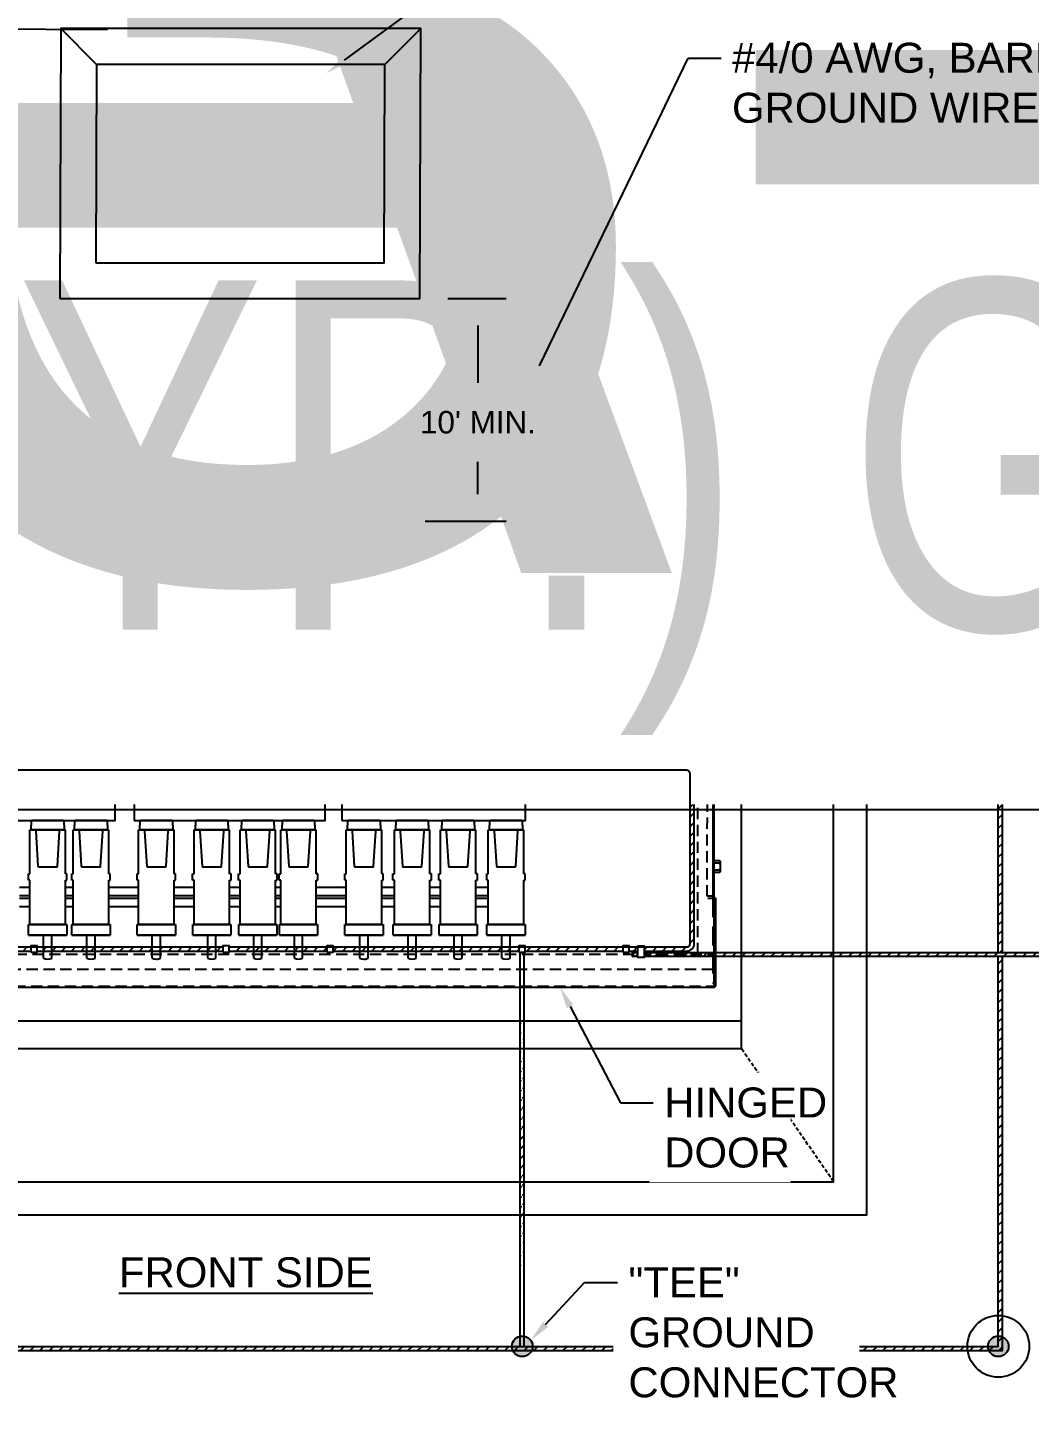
# Model space of a CAD drawing. Header units: feet. Extents: x -689 to 11593, y -511 to 1546.
# Drawn here: x 347.5 to 414.2, y 470.6 to 562.9 of the extents above; entities that cross this region are included whole.
import ezdxf
from ezdxf import colors
from ezdxf.entities.mleader import LeaderData, LeaderLine
from ezdxf.enums import TextEntityAlignment as Align
from ezdxf.math import Vec2, Vec3

# ---------------------------------------------------------------- set-up
doc = ezdxf.new("R2018")
doc.units = ezdxf.units.FT
doc.header["$MEASUREMENT"] = 0
doc.set_wipeout_variables(frame=1)
doc.linetypes.add('HIDDEN', pattern=[0.375, 0.25, -0.125])
for name, color, linetype in [('E-CABL-ACF', 1, 'AC_CABLE_FEEDER'), ('E-CABL-UG4', 64, 'GROUND_WIRE_G4'), ('E-COND-PVC', 4, 'Continuous'), ('E-DETL', 7, 'Continuous'), ('E-DETL-6', 7, 'Continuous'), ('E-EQPM-ENCL', 8, 'Continuous'), ('E-EQPM-HRDW', 16, 'Continuous'), ('E-GRND', 3, 'Continuous'), ('G-ANNO-TEXT', 1, 'Continuous'), ('XREF', 7, 'Continuous')]:
    doc.layers.add(name, color=color, linetype=linetype)
doc.styles.add('FSLR_SubTitle', font='arial.ttf', dxfattribs={"height": 0.1875})
doc.styles.add('NEI-A', font='arial.ttf')
doc.styles.get("Standard").update_dxf_attribs({"font": 'arial.ttf'})
doc.linetypes.add('AC_CABLE_FEEDER', pattern='A,0.2,-0.05,0,-0.05,0.2,-0.12,["ACF",Standard,S=0.1,R=0,X=-0.05,Y=-0.05],-0.3,0.2,-0.05,0,-0.05', length=1.22)
doc.linetypes.add('GROUND_WIRE_G4', pattern='A,1,-0.2,["G4",Standard,S=0.1,R=0,X=-0.1,Y=-0.05],-0.2', length=1.4)
doc.dimstyles.new('NEI-A', dxfattribs={"dimtxt": 0.1, "dimasz": 0.125, "dimexe": 0.0625, "dimexo": 0.0625, "dimgap": 0.0625, "dimtad": 0, "dimtih": 1, "dimtoh": 1, "dimdec": 4, "dimzin": 3, "dimdsep": 46, "dimlunit": 4, "dimtxsty": 'NEI-A', "dimcen": 0, "dimadec": 0, "dimazin": 0, "dimtfac": 0.75, "dimtdec": 4, "dimtofl": 0, "dimtmove": 0, "dimatfit": 3, "dimfxl": 1, "dimfrac": 1, "dimtolj": 1, "dimtzin": 0, "dimarcsym": 0})

# ---------------------------------------------------------------- blocks, each defined once
blk = doc.blocks.new('*U6')
blk.add_wipeout([(0, -0.48), (0.58, -0.48), (0.58, 0.1), (0, 0.1)])
at = {"layer": 'E-GRND'}
blk.add_lwpolyline([(0, -0.48), (0.58, -0.48), (0.58, 0.1), (0, 0.1)], close=True, dxfattribs=at)
blk = doc.blocks.new('*U7')
blk.add_wipeout([(0, 0.1), (0.58, 0.1), (0.58, -0.97), (0, -0.97)])
at = {"layer": 'E-GRND'}
blk.add_lwpolyline([(0, 0.1), (0.58, 0.1), (0.58, -0.97), (0, -0.97)], close=True, dxfattribs=at)
blk = doc.blocks.new('*U11')
at = {"color": 7, "lineweight": 30, "width": 0.8, "flags": 104}
blk.add_attdef('DETAIL_TITLE', text='', height=0.1094, dxfattribs=at).set_placement((0.7018, -0.0039), align=Align.MIDDLE_LEFT)
at = {"color": 153, "style": 'NEI-A'}
blk.add_attdef('DETAIL_NO', text='', height=0.1875, dxfattribs=at).set_placement((0.375, 0), align=Align.MIDDLE_CENTER)
at = {"color": 6, "lineweight": 30, "width": 0.8, "flags": 104}
blk.add_attdef('(EXXXX)', text='', height=0.1094, dxfattribs=at).set_placement((0.8772, -0.4009), align=Align.MIDDLE_CENTER)
blk = doc.blocks.new('GRND_ROD')
at = {"linetype": 'Continuous'}
h = blk.add_hatch(color=256, dxfattribs=at)
edge = h.paths.add_edge_path()
edge.add_arc((0, 0), 0.0312, 0, 360)
for radius in [0.0937, 0.0312]:
    blk.add_circle((0, 0), radius, dxfattribs=at)
blk = doc.blocks.new('*D29')
at = {"layer": 'Defpoints', "color": 0, "transparency": 16777216}
for p in [(403.402, 548), (420.922, 548), (420.922, 548)]:
    blk.add_point(p, dxfattribs=at)
at = {"layer": 'G-ANNO-TEXT', "color": 0, "lineweight": -2, "transparency": 16777216}
for p, q in [((401.602, 548), (399.802, 548)), ((422.722, 548), (424.522, 548)), ((420.922, 546.125), (420.922, 546.125))]:
    blk.add_line(p, q, dxfattribs=at)
at = {"layer": 'G-ANNO-TEXT', "color": 0, "transparency": 16777216}
for points in [[(401.602, 548.3), (401.602, 547.7), (403.402, 548)], [(422.722, 548.3), (422.722, 547.7), (420.922, 548)]]:
    blk.add_solid(points, dxfattribs=at)
at = {"layer": 'G-ANNO-TEXT', "color": 0, "transparency": 16777216, "insert": (412.402, 548), "char_height": 1.5, "attachment_point": 5, "style": 'NEI-A'}
blk.add_mtext('\\A1;(TYP.) 3\'-0"', dxfattribs=at)
blk = doc.blocks.new('*D33')
at = {"layer": 'Defpoints', "color": 0, "transparency": 16777216}
for p in [(373.599, 544.842), (372.076, 530), (377.475, 530)]:
    blk.add_point(p, dxfattribs=at)
at = {"layer": 'G-ANNO-TEXT', "color": 0, "lineweight": -2, "transparency": 16777216}
for p, q in [((375.474, 544.842), (379.35, 544.842)), ((377.475, 543.042), (377.475, 539.23)), ((377.475, 531.8), (377.475, 533.948)), ((373.951, 530), (379.35, 530))]:
    blk.add_line(p, q, dxfattribs=at)
at = {"layer": 'G-ANNO-TEXT', "color": 0, "transparency": 16777216}
for points in [[(377.175, 543.042), (377.775, 543.042), (377.475, 544.842)], [(377.175, 531.8), (377.775, 531.8), (377.475, 530)]]:
    blk.add_solid(points, dxfattribs=at)
at = {"layer": 'G-ANNO-TEXT', "color": 0, "transparency": 16777216, "insert": (377.475, 536.589), "char_height": 1.5, "attachment_point": 5, "style": 'NEI-A'}
blk.add_mtext("\\A1;10' MIN.", dxfattribs=at)
blk = doc.blocks.new('DETAIL_TITLE')
at = {"style": 'NEI-A', "flags": 8}
blk.add_attdef('#', text='', height=0.2, dxfattribs=at).set_placement((0.5922, -0.5109), align=Align.MIDDLE_CENTER)
at = {"lineweight": 30, "flags": 104}
blk.add_attdef('DETAIL_TITLE', text='', height=0.2, dxfattribs=at).set_placement((0.9099, -0.5251), align=Align.BOTTOM_LEFT)
at = {"style": 'NEI-A'}
for tag, p in [('SCALE:', (0.9386, -0.7379)), ('1"_=_', (1.5474, -0.7379))]:
    blk.add_attdef(tag, text='', height=0.1, dxfattribs=at).set_placement(p, align=Align.BOTTOM_LEFT)

msp = doc.modelspace()

# ---------------------------------------------------------------- hatches: boundary and pattern name
at = {"layer": 'E-CABL-UG4', "linetype": 'Continuous'}
h = msp.add_hatch(dxfattribs=at)
h.set_pattern_fill('ANSI31', color=256, scale=3.653215)
h.set_pattern_definition([(45, (280.6467, 419.32385), (-0.3229016, 0.3229016), [])])
h.paths.add_polyline_path([(332.64002, 513.65941, 0.41421356), (332.13771, 513.15709), (332.13771, 501.83212, 0.41421356), (332.64002, 501.32981), (391.39123, 501.32981, 0.41421356), (391.89354, 501.83212), (391.89354, 513.15709, 0.41421356), (391.39123, 513.65941)])
h.paths.add_polyline_path([(391.39123, 513.38542, -0.41421356), (391.61955, 513.15709), (391.61955, 501.83212, -0.41421356), (391.39123, 501.6038), (332.64002, 501.6038, -0.41421356), (332.4117, 501.83212), (332.4117, 513.15709, -0.41421356), (332.64002, 513.38542)], flags=16)
at = {"layer": 'E-GRND'}
h = msp.add_hatch(color=256, dxfattribs=at)
edge = h.paths.add_edge_path()
edge.add_arc((380.4251, 474.9721), 0.6868, 0, 360)

# ---------------------------------------------------------------- linework, layer by layer
at = {"layer": 'E-CABL-ACF', "linetype": 'Continuous', "flags": 128}
for points in [[(349.34934, 513.07235), (402.28313, 513.99584)], [(349.3589, 512.52445), (402.28313, 513.44777)], [(363.18819, 512.58303), (402.28313, 513.26509)], [(363.19775, 512.03513), (402.28313, 512.71702)], [(347.94545, 511.60072), (356.86354, 511.75631)], [(348.4177, 512.10464), (361.66023, 512.17239)], [(347.61131, 505.56077), (346.90918, 505.56074)], [(350.49582, 505.5609), (349.9746, 505.56088)], [(354.85762, 505.5611), (352.8591, 505.56101)], [(358.55448, 505.56127), (357.2209, 505.56121)], [(361.6199, 505.56141), (360.91776, 505.56137)], [(364.33013, 505.56153), (363.98318, 505.56151)], [(368.69194, 505.56173), (366.69342, 505.56164)], [(371.90877, 505.56187), (371.05522, 505.56184)], [(374.97419, 505.56201), (374.27206, 505.56198)], [(378.16445, 505.56216), (377.33748, 505.56212)], [(347.61131, 505.0127), (346.90918, 505.01266)], [(347.61131, 504.82938), (346.90918, 504.82935)], [(347.61131, 504.2813), (346.90918, 504.28126)], [(350.49582, 505.01288), (349.9746, 505.01285)], [(350.49582, 504.82953), (349.9746, 504.8295)], [(350.49582, 504.28146), (349.9746, 504.28143)], [(354.85762, 505.01314), (352.8591, 505.01302)], [(354.85762, 504.82975), (352.8591, 504.82965)], [(354.85762, 504.28171), (352.8591, 504.2816)], [(358.55448, 505.01336), (357.2209, 505.01328)], [(358.55448, 504.82994), (357.2209, 504.82988)], [(358.55448, 504.28192), (357.2209, 504.28184)], [(361.6199, 505.01355), (360.91776, 505.0135)], [(361.6199, 504.8301), (360.91776, 504.83007)], [(361.6199, 504.28209), (360.91776, 504.28205)], [(364.33013, 505.01371), (363.98318, 505.01369)], [(364.33013, 504.83024), (363.98318, 504.83022)], [(364.33013, 504.28224), (363.98318, 504.28223)], [(368.69194, 505.01397), (366.69342, 505.01385)], [(368.69194, 504.83047), (366.69342, 504.83036)], [(368.69194, 504.28249), (366.69342, 504.28238)], [(371.90877, 505.01416), (371.05522, 505.01411)], [(371.90877, 504.83063), (371.05522, 504.83059)], [(371.90877, 504.28267), (371.05522, 504.28262)], [(374.97419, 505.01435), (374.27206, 505.01431)], [(374.97419, 504.83079), (374.27206, 504.83075)], [(374.97419, 504.28285), (374.27206, 504.28281)], [(378.16445, 505.01454), (377.33748, 505.01449)], [(378.16445, 504.83095), (377.33748, 504.83091)], [(378.16445, 504.28303), (377.33748, 504.28298)]]:
    msp.add_lwpolyline(points, dxfattribs=at)
for points in [[(374.73475, 511.27571, -0.24716052), (376.4073, 512.0829), (402.28313, 512.53433)], [(342.49618, 511.27571, -0.24716052), (344.16873, 512.0829), (347.72201, 512.10108)], [(356.35582, 511.27571, -0.24716052), (358.02837, 512.0829), (361.54502, 512.10089)], [(357.18494, 511.27571, -0.19781324), (358.04069, 511.53505), (360.94775, 511.58576)], [(370.19014, 511.27571, -0.24716052), (371.86269, 512.0829), (378.29308, 512.1158)], [(371.01926, 511.27571, -0.19781324), (371.87501, 511.53505), (375.02396, 511.58998)], [(375.56387, 511.27571, -0.19781324), (376.41961, 511.53505), (402.28313, 511.98627)]]:
    msp.add_lwpolyline(points, format="xyb", dxfattribs=at)
at = {"layer": 'E-CABL-ACF', "linetype": 'Continuous'}
for centre, radius, start, end in [((349.77944, 510.50282), 2.60527, 99.502345, 162.7427072), ((349.74991, 510.38287), 2.17698, 100.3470904, 155.7872494), ((363.16598, 509.61762), 2.96549, 89.5709828, 146.0044923), ((363.15462, 510.04599), 1.98961, 88.7579637, 141.8245493)]:
    msp.add_arc(centre, radius, start, end, dxfattribs=at)
at = {"layer": 'E-CABL-UG4', "linetype": 'Continuous', "flags": 128}
msp.add_lwpolyline([(391.39123, 501.32981, 0.41421356), (391.89354, 501.83212), (391.89354, 513.15709, 0.41421356), (391.39123, 513.65941), (332.64002, 513.65941, 0.41421356), (332.13771, 513.15709), (332.13771, 501.83212, 0.41421356), (332.64002, 501.32981)], format="xyb", close=True, dxfattribs=at)
at = {"layer": 'E-COND-PVC'}
msp.add_lwpolyline([(402.28313, 511.7826), (415.65198, 511.7826), (415.65198, 514.16879), (402.28313, 514.16879), (402.28313, 514.16879)], close=True, dxfattribs=at)
at = {"layer": 'E-DETL', "color": 41}
for p, q in [((347.61131, 506.47204), (347.61131, 509.41262)), ((347.61131, 509.41262), (349.9746, 509.41262)), ((349.9746, 506.47204), (349.9746, 509.41262)), ((350.49582, 506.47204), (350.49582, 509.41262)), ((350.49582, 509.41262), (352.8591, 509.41262)), ((352.8591, 506.47204), (352.8591, 509.41262)), ((354.85762, 506.47204), (354.85762, 509.41262)), ((354.85762, 509.41262), (357.2209, 509.41262)), ((357.2209, 506.47204), (357.2209, 509.41262)), ((358.55448, 506.47204), (358.55448, 509.41262)), ((358.55448, 509.41262), (360.91776, 509.41262)), ((360.91776, 506.47204), (360.91776, 509.41262)), ((361.6199, 506.47204), (361.6199, 509.41262)), ((361.6199, 509.41262), (363.98318, 509.41262)), ((363.98318, 506.47204), (363.98318, 509.41262)), ((364.33013, 506.47204), (364.33013, 509.41262)), ((364.33013, 509.41262), (366.69342, 509.41262)), ((366.69342, 506.47204), (366.69342, 509.41262)), ((368.69194, 506.47204), (368.69194, 509.41262)), ((368.69194, 509.41262), (371.05522, 509.41262)), ((371.05522, 506.47204), (371.05522, 509.41262)), ((371.90877, 506.47204), (371.90877, 509.41262)), ((371.90877, 509.41262), (374.27206, 509.41262)), ((374.27206, 506.47204), (374.27206, 509.41262)), ((374.97419, 506.47204), (374.97419, 509.41262)), ((374.97419, 509.41262), (377.33748, 509.41262)), ((377.33748, 506.47204), (377.33748, 509.41262)), ((378.16445, 506.47204), (378.16445, 509.41262)), ((378.16445, 509.41262), (380.52773, 509.41262)), ((380.52773, 506.47204), (380.52773, 509.41262)), ((347.51092, 506.05112), (347.51092, 506.47204)), ((347.51092, 506.47204), (347.61131, 506.47204)), ((347.61131, 506.05112), (347.51092, 506.05112)), ((347.61131, 503.11053), (347.61131, 506.05112)), ((350.07499, 506.47204), (349.9746, 506.47204)), ((349.9746, 503.11053), (349.9746, 506.05112)), ((349.9746, 506.05112), (350.07499, 506.05112)), ((350.07499, 506.05112), (350.07499, 506.47204)), ((350.39542, 506.05112), (350.39542, 506.47204)), ((350.39542, 506.47204), (350.49582, 506.47204)), ((350.49582, 506.05112), (350.39542, 506.05112)), ((350.49582, 503.11053), (350.49582, 506.05112)), ((352.95949, 506.47204), (352.8591, 506.47204)), ((352.8591, 503.11053), (352.8591, 506.05112)), ((352.8591, 506.05112), (352.95949, 506.05112)), ((352.95949, 506.05112), (352.95949, 506.47204)), ((354.75723, 506.05112), (354.75723, 506.47204)), ((354.75723, 506.47204), (354.85762, 506.47204)), ((354.85762, 506.05112), (354.75723, 506.05112)), ((354.85762, 503.11053), (354.85762, 506.05112)), ((357.3213, 506.47204), (357.2209, 506.47204)), ((357.2209, 503.11053), (357.2209, 506.05112)), ((357.2209, 506.05112), (357.3213, 506.05112)), ((357.3213, 506.05112), (357.3213, 506.47204)), ((358.45409, 506.05112), (358.45409, 506.47204)), ((358.45409, 506.47204), (358.55448, 506.47204)), ((358.55448, 506.05112), (358.45409, 506.05112)), ((358.55448, 503.11053), (358.55448, 506.05112)), ((361.01816, 506.47204), (360.91776, 506.47204)), ((360.91776, 503.11053), (360.91776, 506.05112)), ((360.91776, 506.05112), (361.01816, 506.05112)), ((361.01816, 506.05112), (361.01816, 506.47204)), ((361.51951, 506.05112), (361.51951, 506.47204)), ((361.51951, 506.47204), (361.6199, 506.47204)), ((361.6199, 506.05112), (361.51951, 506.05112)), ((361.6199, 503.11053), (361.6199, 506.05112)), ((364.08358, 506.47204), (363.98318, 506.47204)), ((363.98318, 503.11053), (363.98318, 506.05112)), ((363.98318, 506.05112), (364.08358, 506.05112)), ((364.08358, 506.05112), (364.08358, 506.47204)), ((364.22974, 506.05112), (364.22974, 506.47204)), ((364.22974, 506.47204), (364.33013, 506.47204)), ((364.33013, 506.05112), (364.22974, 506.05112)), ((364.33013, 503.11053), (364.33013, 506.05112)), ((366.79381, 506.47204), (366.69342, 506.47204)), ((366.69342, 503.11053), (366.69342, 506.05112)), ((366.69342, 506.05112), (366.79381, 506.05112)), ((366.79381, 506.05112), (366.79381, 506.47204)), ((368.59154, 506.05112), (368.59154, 506.47204)), ((368.59154, 506.47204), (368.69194, 506.47204)), ((368.69194, 506.05112), (368.59154, 506.05112)), ((368.69194, 503.11053), (368.69194, 506.05112)), ((371.15561, 506.47204), (371.05522, 506.47204)), ((371.05522, 503.11053), (371.05522, 506.05112)), ((371.05522, 506.05112), (371.15561, 506.05112)), ((371.15561, 506.05112), (371.15561, 506.47204)), ((371.80838, 506.05112), (371.80838, 506.47204)), ((371.80838, 506.47204), (371.90877, 506.47204)), ((371.90877, 506.05112), (371.80838, 506.05112)), ((371.90877, 503.11053), (371.90877, 506.05112)), ((374.37245, 506.47204), (374.27206, 506.47204)), ((374.27206, 503.11053), (374.27206, 506.05112)), ((374.27206, 506.05112), (374.37245, 506.05112)), ((374.37245, 506.05112), (374.37245, 506.47204)), ((374.8738, 506.05112), (374.8738, 506.47204)), ((374.8738, 506.47204), (374.97419, 506.47204)), ((374.97419, 506.05112), (374.8738, 506.05112)), ((374.97419, 503.11053), (374.97419, 506.05112)), ((377.43787, 506.47204), (377.33748, 506.47204)), ((377.33748, 503.11053), (377.33748, 506.05112)), ((377.33748, 506.05112), (377.43787, 506.05112)), ((377.43787, 506.05112), (377.43787, 506.47204)), ((378.06406, 506.05112), (378.06406, 506.47204)), ((378.06406, 506.47204), (378.16445, 506.47204)), ((378.16445, 506.05112), (378.06406, 506.05112)), ((378.16445, 503.11053), (378.16445, 506.05112)), ((380.62813, 506.47204), (380.52773, 506.47204)), ((380.52773, 503.11053), (380.52773, 506.05112)), ((380.52773, 506.05112), (380.62813, 506.05112)), ((380.62813, 506.05112), (380.62813, 506.47204)), ((347.51863, 503.11053), (350.06727, 503.11053)), ((347.51863, 502.3807), (347.51863, 503.11053)), ((347.51863, 502.3807), (350.06727, 502.3807)), ((350.06727, 502.3807), (347.51863, 502.3807)), ((349.9746, 503.11053), (347.61131, 503.11053)), ((350.06727, 503.11053), (350.06727, 502.3807)), ((350.40314, 503.11053), (352.95178, 503.11053)), ((350.40314, 502.3807), (350.40314, 503.11053)), ((350.40314, 502.3807), (352.95178, 502.3807)), ((352.95178, 502.3807), (350.40314, 502.3807)), ((352.8591, 503.11053), (350.49582, 503.11053)), ((352.95178, 503.11053), (352.95178, 502.3807)), ((354.76494, 503.11053), (357.31358, 503.11053)), ((354.76494, 502.3807), (354.76494, 503.11053)), ((354.76494, 502.3807), (357.31358, 502.3807)), ((357.31358, 502.3807), (354.76494, 502.3807)), ((357.2209, 503.11053), (354.85762, 503.11053)), ((357.31358, 503.11053), (357.31358, 502.3807)), ((358.4618, 503.11053), (361.01044, 503.11053)), ((358.4618, 502.3807), (358.4618, 503.11053)), ((358.4618, 502.3807), (361.01044, 502.3807)), ((361.01044, 502.3807), (358.4618, 502.3807)), ((360.91776, 503.11053), (358.55448, 503.11053)), ((361.01044, 503.11053), (361.01044, 502.3807)), ((361.52722, 503.11053), (364.07586, 503.11053)), ((361.52722, 502.3807), (361.52722, 503.11053)), ((361.52722, 502.3807), (364.07586, 502.3807)), ((364.07586, 502.3807), (361.52722, 502.3807)), ((363.98318, 503.11053), (361.6199, 503.11053)), ((364.07586, 503.11053), (364.07586, 502.3807)), ((364.23746, 503.11053), (366.78609, 503.11053)), ((364.23746, 502.3807), (364.23746, 503.11053)), ((364.23746, 502.3807), (366.78609, 502.3807)), ((366.78609, 502.3807), (364.23746, 502.3807)), ((366.69342, 503.11053), (364.33013, 503.11053)), ((366.78609, 503.11053), (366.78609, 502.3807)), ((368.59926, 503.11053), (371.1479, 503.11053)), ((368.59926, 502.3807), (368.59926, 503.11053)), ((368.59926, 502.3807), (371.1479, 502.3807)), ((371.1479, 502.3807), (368.59926, 502.3807)), ((371.05522, 503.11053), (368.69194, 503.11053)), ((371.1479, 503.11053), (371.1479, 502.3807)), ((371.8161, 503.11053), (374.36473, 503.11053)), ((371.8161, 502.3807), (371.8161, 503.11053)), ((371.8161, 502.3807), (374.36473, 502.3807)), ((374.36473, 502.3807), (371.8161, 502.3807)), ((374.27206, 503.11053), (371.90877, 503.11053)), ((374.36473, 503.11053), (374.36473, 502.3807)), ((374.88152, 503.11053), (377.43015, 503.11053)), ((374.88152, 502.3807), (374.88152, 503.11053)), ((374.88152, 502.3807), (377.43015, 502.3807)), ((377.43015, 502.3807), (374.88152, 502.3807)), ((377.33748, 503.11053), (374.97419, 503.11053)), ((377.43015, 503.11053), (377.43015, 502.3807)), ((378.07177, 503.11053), (380.62041, 503.11053)), ((378.07177, 502.3807), (378.07177, 503.11053)), ((378.07177, 502.3807), (380.62041, 502.3807)), ((380.62041, 502.3807), (378.07177, 502.3807)), ((380.52773, 503.11053), (378.16445, 503.11053)), ((380.62041, 503.11053), (380.62041, 502.3807))]:
    msp.add_line(p, q, dxfattribs=at)
at = {"layer": 'E-DETL', "color": 41, "linetype": 'Continuous', "flags": 128}
for points in [[(349.8872, 509.72757), (349.8872, 509.97626), (349.87059, 510.026), (349.82085, 510.04251), (349.67163, 510.04251), (347.91427, 510.04251), (347.76506, 510.04251), (347.71532, 510.026), (347.69871, 509.97626), (347.69871, 509.72757)], [(349.8872, 509.72757), (349.8872, 509.47887), (349.87059, 509.42914), (349.82085, 509.41262), (349.67163, 509.41262), (347.91427, 509.41262), (347.76506, 509.41262), (347.71532, 509.42914), (347.69871, 509.47887), (347.69871, 509.72757)], [(352.7717, 509.72757), (352.7717, 509.97626), (352.75509, 510.026), (352.70535, 510.04251), (352.55614, 510.04251), (350.79878, 510.04251), (350.64956, 510.04251), (350.59982, 510.026), (350.58321, 509.97626), (350.58321, 509.72757)], [(352.7717, 509.72757), (352.7717, 509.47887), (352.75509, 509.42914), (352.70535, 509.41262), (352.55614, 509.41262), (350.79878, 509.41262), (350.64956, 509.41262), (350.59982, 509.42914), (350.58321, 509.47887), (350.58321, 509.72757)], [(357.13351, 509.72757), (357.13351, 509.97626), (357.11689, 510.026), (357.06716, 510.04251), (356.91794, 510.04251), (355.16058, 510.04251), (355.01137, 510.04251), (354.96163, 510.026), (354.94501, 509.97626), (354.94501, 509.72757)], [(357.13351, 509.72757), (357.13351, 509.47887), (357.11689, 509.42914), (357.06716, 509.41262), (356.91794, 509.41262), (355.16058, 509.41262), (355.01137, 509.41262), (354.96163, 509.42914), (354.94501, 509.47887), (354.94501, 509.72757)], [(360.83037, 509.72757), (360.83037, 509.97626), (360.81375, 510.026), (360.76402, 510.04251), (360.6148, 510.04251), (358.85744, 510.04251), (358.70823, 510.04251), (358.65849, 510.026), (358.64187, 509.97626), (358.64187, 509.72757)], [(360.83037, 509.72757), (360.83037, 509.47887), (360.81375, 509.42914), (360.76402, 509.41262), (360.6148, 509.41262), (358.85744, 509.41262), (358.70823, 509.41262), (358.65849, 509.42914), (358.64187, 509.47887), (358.64187, 509.72757)], [(363.89579, 509.72757), (363.89579, 509.97626), (363.87917, 510.026), (363.82944, 510.04251), (363.68022, 510.04251), (361.92286, 510.04251), (361.77365, 510.04251), (361.72391, 510.026), (361.70729, 509.97626), (361.70729, 509.72757)], [(363.89579, 509.72757), (363.89579, 509.47887), (363.87917, 509.42914), (363.82944, 509.41262), (363.68022, 509.41262), (361.92286, 509.41262), (361.77365, 509.41262), (361.72391, 509.42914), (361.70729, 509.47887), (361.70729, 509.72757)], [(366.60602, 509.72757), (366.60602, 509.97626), (366.58941, 510.026), (366.53967, 510.04251), (366.39045, 510.04251), (364.6331, 510.04251), (364.48388, 510.04251), (364.43414, 510.026), (364.41753, 509.97626), (364.41753, 509.72757)], [(366.60602, 509.72757), (366.60602, 509.47887), (366.58941, 509.42914), (366.53967, 509.41262), (366.39045, 509.41262), (364.6331, 509.41262), (364.48388, 509.41262), (364.43414, 509.42914), (364.41753, 509.47887), (364.41753, 509.72757)], [(370.96782, 509.72757), (370.96782, 509.97626), (370.95121, 510.026), (370.90147, 510.04251), (370.75226, 510.04251), (368.9949, 510.04251), (368.84568, 510.04251), (368.79594, 510.026), (368.77933, 509.97626), (368.77933, 509.72757)], [(370.96782, 509.72757), (370.96782, 509.47887), (370.95121, 509.42914), (370.90147, 509.41262), (370.75226, 509.41262), (368.9949, 509.41262), (368.84568, 509.41262), (368.79594, 509.42914), (368.77933, 509.47887), (368.77933, 509.72757)], [(374.18466, 509.72757), (374.18466, 509.97626), (374.16805, 510.026), (374.11831, 510.04251), (373.9691, 510.04251), (372.21174, 510.04251), (372.06252, 510.04251), (372.01278, 510.026), (371.99617, 509.97626), (371.99617, 509.72757)], [(374.18466, 509.72757), (374.18466, 509.47887), (374.16805, 509.42914), (374.11831, 509.41262), (373.9691, 509.41262), (372.21174, 509.41262), (372.06252, 509.41262), (372.01278, 509.42914), (371.99617, 509.47887), (371.99617, 509.72757)], [(377.25008, 509.72757), (377.25008, 509.97626), (377.23347, 510.026), (377.18373, 510.04251), (377.03452, 510.04251), (375.27716, 510.04251), (375.12794, 510.04251), (375.0782, 510.026), (375.06159, 509.97626), (375.06159, 509.72757)], [(377.25008, 509.72757), (377.25008, 509.47887), (377.23347, 509.42914), (377.18373, 509.41262), (377.03452, 509.41262), (375.27716, 509.41262), (375.12794, 509.41262), (375.0782, 509.42914), (375.06159, 509.47887), (375.06159, 509.72757)], [(380.44034, 509.72757), (380.44034, 509.97626), (380.42373, 510.026), (380.37399, 510.04251), (380.22477, 510.04251), (378.46741, 510.04251), (378.3182, 510.04251), (378.26846, 510.026), (378.25185, 509.97626), (378.25185, 509.72757)], [(380.44034, 509.72757), (380.44034, 509.47887), (380.42373, 509.42914), (380.37399, 509.41262), (380.22477, 509.41262), (378.46741, 509.41262), (378.3182, 509.41262), (378.26846, 509.42914), (378.25185, 509.47887), (378.25185, 509.72757)]]:
    msp.add_lwpolyline(points, dxfattribs=at)
at = {"layer": 'E-DETL', "color": 9, "flags": 128}
for points in [[(347.91427, 509.41262), (347.98053, 509.3794), (347.99714, 509.32966), (348.14635, 506.99195), (348.17948, 506.95882), (349.42294, 506.95882), (349.43955, 506.99195), (349.58877, 509.32966), (349.60538, 509.3794), (349.67163, 509.41262)], [(350.79878, 509.41262), (350.86503, 509.3794), (350.88164, 509.32966), (351.03086, 506.99195), (351.06398, 506.95882), (352.30745, 506.95882), (352.32406, 506.99195), (352.47327, 509.32966), (352.48989, 509.3794), (352.55614, 509.41262)], [(355.16058, 509.41262), (355.22683, 509.3794), (355.24344, 509.32966), (355.39266, 506.99195), (355.42579, 506.95882), (356.66925, 506.95882), (356.68586, 506.99195), (356.83508, 509.32966), (356.85169, 509.3794), (356.91794, 509.41262)], [(358.85744, 509.41262), (358.92369, 509.3794), (358.9403, 509.32966), (359.08952, 506.99195), (359.12265, 506.95882), (360.36611, 506.95882), (360.38272, 506.99195), (360.53194, 509.32966), (360.54855, 509.3794), (360.6148, 509.41262)], [(361.92286, 509.41262), (361.98911, 509.3794), (362.00572, 509.32966), (362.15494, 506.99195), (362.18807, 506.95882), (363.43153, 506.95882), (363.44814, 506.99195), (363.59736, 509.32966), (363.61397, 509.3794), (363.68022, 509.41262)], [(364.6331, 509.41262), (364.69935, 509.3794), (364.71596, 509.32966), (364.86517, 506.99195), (364.8983, 506.95882), (366.14176, 506.95882), (366.15838, 506.99195), (366.30759, 509.32966), (366.3242, 509.3794), (366.39045, 509.41262)], [(368.9949, 509.41262), (369.06115, 509.3794), (369.07776, 509.32966), (369.22698, 506.99195), (369.2601, 506.95882), (370.50357, 506.95882), (370.52018, 506.99195), (370.66939, 509.32966), (370.68601, 509.3794), (370.75226, 509.41262)], [(372.21174, 509.41262), (372.27799, 509.3794), (372.2946, 509.32966), (372.44382, 506.99195), (372.47694, 506.95882), (373.7204, 506.95882), (373.73702, 506.99195), (373.88623, 509.32966), (373.90284, 509.3794), (373.9691, 509.41262)], [(375.27716, 509.41262), (375.34341, 509.3794), (375.36002, 509.32966), (375.50924, 506.99195), (375.54236, 506.95882), (376.78582, 506.95882), (376.80244, 506.99195), (376.95165, 509.32966), (376.96826, 509.3794), (377.03452, 509.41262)], [(378.46741, 509.41262), (378.53366, 509.3794), (378.55028, 509.32966), (378.69949, 506.99195), (378.73262, 506.95882), (379.97608, 506.95882), (379.99269, 506.99195), (380.14191, 509.32966), (380.15852, 509.3794), (380.22477, 509.41262)]]:
    msp.add_lwpolyline(points, dxfattribs=at)
at = {"layer": 'E-DETL', "color": 41, "flags": 128}
for points in [[(349.06694, 500.86412), (349.06694, 502.3807)], [(351.40347, 500.86412), (351.40347, 502.3807)], [(351.95145, 500.86412), (351.95145, 502.3807)], [(355.76527, 500.86412), (355.76527, 502.3807)], [(356.31325, 500.86412), (356.31325, 502.3807)], [(359.46213, 500.86412), (359.46213, 502.3807)], [(362.52755, 500.86412), (362.52755, 502.3807)], [(363.07553, 500.86412), (363.07553, 502.3807)], [(365.23778, 500.86412), (365.23778, 502.3807)], [(365.78577, 500.86412), (365.78577, 502.3807)], [(369.59959, 500.86412), (369.59959, 502.3807)], [(370.14757, 500.86412), (370.14757, 502.3807)], [(372.81642, 500.86412), (372.81642, 502.3807)], [(373.36441, 500.86412), (373.36441, 502.3807)], [(375.88184, 500.86412), (375.88184, 502.3807)], [(376.42983, 500.86412), (376.42983, 502.3807)], [(379.0721, 500.86412), (379.0721, 502.3807)], [(379.62008, 500.86412), (379.62008, 502.3807)]]:
    msp.add_lwpolyline(points, dxfattribs=at)
at = {"layer": 'E-DETL', "color": 41}
for centre, start, end in [((351.67746, 501.28015), 236.6312374, 303.3686946), ((356.03926, 501.28015), 236.6312374, 303.3686946), ((356.03926, 501.28015), 270.0000021, 291.5111882), ((362.80154, 501.28015), 236.6312374, 303.3686946), ((365.51178, 501.28015), 236.6312374, 303.3686946), ((369.87358, 501.28015), 236.6312374, 303.3686946), ((369.87358, 501.28015), 270.0000021, 291.5111882), ((373.09042, 501.28015), 236.6312374, 303.3686946), ((376.15584, 501.28015), 236.6312374, 303.3686946), ((379.34609, 501.28015), 236.6312374, 303.3686946)]:
    msp.add_arc(centre, 0.49814, start, end, dxfattribs=at)
at = {"layer": 'E-DETL-6', "color": 64, "linetype": 'Continuous', "flags": 128}
for points in [[(311.56769, 500.96449), (311.56769, 474.69811), (412.43125, 474.69811), (412.43125, 500.96449)], [(311.84168, 500.96449), (311.84168, 474.9721), (412.15726, 474.9721), (412.15726, 500.96449)]]:
    msp.add_lwpolyline(points, dxfattribs=at)
at = {"layer": 'E-EQPM-ENCL'}
for points in [[(322.82223, 485.95265), (401.17671, 485.95265), (401.17671, 527.78753), (322.82223, 527.78753)], [(328.9792, 494.83059), (395.03105, 494.83059), (395.03105, 518.90959), (328.9792, 518.90959)]]:
    msp.add_lwpolyline(points, close=True, dxfattribs=at)
at = {"layer": 'E-EQPM-ENCL', "linetype": 'HIDDEN'}
for points in [[(401.17671, 527.78753), (395.03105, 518.90959)], [(401.17671, 485.95265), (395.03105, 494.83059)]]:
    msp.add_lwpolyline(points, dxfattribs=at)
at = {"layer": 'E-EQPM-ENCL'}
for points in [[(395.03105, 517.07954), (328.9792, 517.07954)], [(395.03105, 496.65295), (328.9792, 496.65295)]]:
    msp.add_lwpolyline(points, dxfattribs=at)
at = {"layer": 'E-EQPM-ENCL', "color": 7, "ltscale": 5}
for points in [[(393.13487, 499.18348), (393.21783, 499.18348), (393.21783, 504.85366), (393.21783, 514.86761), (393.20122, 514.93396), (393.15148, 514.96709), (393.08513, 514.9837), (330.94602, 514.9837), (330.87967, 514.96709), (330.82993, 514.93396), (330.81342, 514.86761), (330.81342, 499.18348)], [(330.89628, 504.83705), (330.89628, 504.85366), (330.89628, 514.88422), (330.94602, 514.91735), (393.08513, 514.91735), (393.13487, 514.86761), (393.13487, 504.85366), (393.13487, 504.83705)], [(393.21783, 507.36675), (393.566, 507.36675), (393.61574, 507.31701), (393.61574, 506.62067), (393.566, 506.57094), (393.21783, 506.57094)], [(393.57096, 507.20102), (393.21783, 507.20102)], [(393.61574, 507.31701), (393.57096, 507.20102), (393.61574, 507.08503)], [(393.57096, 506.73666), (393.21783, 506.73666)], [(393.61574, 506.85265), (393.57096, 506.73666), (393.61574, 506.62067)], [(332.94107, 504.83705), (330.69733, 504.83705), (330.69733, 499.05077), (330.71394, 498.98452), (330.81342, 498.93478), (393.21783, 498.93478), (393.26757, 498.9513), (393.31731, 498.98452), (393.33382, 499.05077), (393.33382, 504.83705), (392.79988, 504.83705)]]:
    msp.add_lwpolyline(points, dxfattribs=at)
at = {"layer": 'E-EQPM-ENCL', "linetype": 'HIDDEN', "ltscale": 3}
for points in [[(393.21783, 504.98627), (392.75357, 504.98627), (392.77019, 514.53605), (331.27758, 514.53605), (331.27758, 504.98627), (330.81342, 504.98627)], [(392.12359, 501.12328), (392.12359, 513.88945), (331.90766, 513.88945), (331.90766, 501.12328)], [(330.89628, 511.27571), (393.13487, 511.27571)], [(330.78019, 504.83705), (330.78019, 499.01765), (330.81342, 499.00104), (393.21783, 499.00104), (393.25096, 499.01765), (393.25096, 499.05077), (393.25096, 504.83705)], [(330.89628, 501.12328), (393.13487, 501.12328)], [(393.13487, 500.09528), (330.89628, 500.09528)]]:
    msp.add_lwpolyline(points, dxfattribs=at)
at = {"layer": 'E-EQPM-ENCL', "linetype": 'HIDDEN', "ltscale": 5}
for points in [[(392.12359, 513.88945), (393.11831, 514.88417)], [(393.13487, 504.83705), (393.13487, 499.18348)]]:
    msp.add_lwpolyline(points, dxfattribs=at)
at = {"layer": 'E-EQPM-HRDW'}
for points in [[(352.04303, 560.44972), (349.66783, 562.84196)], [(352.00738, 547.23419), (349.59799, 544.84196)], [(371.2234, 547.23419), (373.59861, 544.84196)]]:
    msp.add_lwpolyline(points, dxfattribs=at)
at = {"layer": 'E-GRND'}
msp.add_circle((380.4251, 474.9721), 0.6868, dxfattribs=at)
at = {"layer": 'G-ANNO-TEXT', "flags": 128}
for points in [[(352.78543, 562.77212), (340.42525, 562.82008)], [(403.38954, 530.00036), (403.40218, 548.07621)], [(403.38954, 530.00036), (420.92183, 530.00036)]]:
    msp.add_lwpolyline(points, dxfattribs=at)
at = {"layer": 'XREF'}
for points in [[(340.7294, 510.04795), (353.28738, 510.04795), (353.28738, 511.27571), (340.7294, 511.27571)], [(354.56372, 510.04795), (367.29597, 510.04795), (367.29597, 511.27571), (354.56372, 511.27571)], [(368.39804, 510.04795), (380.65026, 510.04795), (380.65026, 511.27571), (368.39804, 511.27571)]]:
    msp.add_lwpolyline(points, close=True, dxfattribs=at)

# ---------------------------------------------------------------- block references
at = {"layer": 'E-GRND', "xscale": 21.97774015987638, "yscale": 21.97774015987638, "zscale": 21.97774015987638, "rotation": 270}
msp.add_blockref('GRND_ROD', (412.15726, 474.9721), dxfattribs=at)

# ---------------------------------------------------------------- texts
at = {"layer": 'G-ANNO-TEXT', "attachment_point": 5}
for s, width, insert, char_height, style in [('{\\LBACK SIDE}', 21.3304224, (361.99947, 534.30633), 1.5748859, 'FSLR_SubTitle'), ('{\\LFRONT SIDE }', 21.6924528, (361.99947, 479.89629), 2, 'NEI-A')]:
    msp.add_mtext_dynamic_manual_height_columns(s, width=width, gutter_width=4.59342, heights=[0], dxfattribs=dict(at, insert=insert, char_height=char_height, style=style))

# ---------------------------------------------------------------- dimensions: what is measured, and where the dimension line sits
at = {"layer": 'G-ANNO-TEXT'}
dim = msp.add_linear_dim(base=(420.92183, 548.00003), p1=(403.40213, 548.00003), p2=(420.92183, 548.00036), text='(TYP.) 3\'-0"', dimstyle='NEI-A', override={"dimscale": 30, "dimtxt": 0.05, "dimasz": 0.06}, dxfattribs=at)
dim.commit()
dim.dimension.update_dxf_attribs({"geometry": '*D29', "text_midpoint": (412.40213, 548.00003), "dimtype": 160})

# ---------------------------------------------------------------- leaders
ml = msp.add_multileader_mtext('Standard', dxfattribs=at)
ml.set_content('FIBERGLASS RISER ', color=256, style='NEI-A')
ml.set_leader_properties()
ml.build(insert=Vec2(0, 0))
ml.multileader.update_dxf_attribs({"dogleg_length": 3, "arrow_head_size": 1.46129})
ctx = ml.context
ctx.base_point, ctx.char_height, ctx.arrow_head_size, ctx.landing_gap_size, ctx.plane_origin = Vec3(413.93287, 526.36572), 2, 1.46129, 0.73064, Vec3(382.15676, 502.32007)
notes = []
notes.append((ctx, [(0, (1, 1, 0), (411.74094, 526.36572), (1, 0), 2.19193, [(0, [(403.38954, 522.65219)], 0, [])])]))
ctx.mtext.insert, ctx.mtext.width, ctx.mtext.line_spacing_factor, ctx.mtext.flow_direction = Vec3(414.66351, 527.38278), 27.7868382, 0.6, 5
ctx.mtext.has_bg_fill, ctx.mtext.bg_color, ctx.mtext.bg_scale_factor, ctx.mtext.bg_transparency, ctx.mtext.use_window_bg_color = 1, -1073741824, 1.5, 0, 1
for ctx, leaders in notes:
    for number, flags, end, landing, length, lines in leaders:
        leader = LeaderData()
        leader.index, (leader.has_last_leader_line, leader.has_dogleg_vector, leader.attachment_direction) = number, flags
        leader.last_leader_point, leader.dogleg_vector, leader.dogleg_length = Vec3(end), Vec3(landing), length
        for number, points, colour, breaks in lines:
            line = LeaderLine()
            line.index, line.vertices, line.color, line.breaks = number, Vec3.list(points), colors.encode_raw_color(colour), breaks
            leader.lines.append(line)
        ctx.leaders.append(leader)

# ---------------------------------------------------------------- next in the draw order: hatches: boundary and pattern name
at = {"layer": 'E-DETL-6'}
h = msp.add_hatch(dxfattribs=at)
h.set_pattern_fill('ANSI31', color=64, scale=3.653215)
h.set_pattern_definition([(45, (341.57404, 432.48766), (-0.3229016, 0.3229016), [])])
h.paths.add_polyline_path([(387.77419, 501.23848), (412.43125, 501.23848), (412.43125, 539.04207), (311.56769, 539.04207), (311.56769, 474.69811), (412.43125, 474.69811), (412.43125, 500.96449), (387.77419, 500.96449)])
h.paths.add_polyline_path([(387.77419, 501.23848), (412.15726, 501.23848), (412.15726, 538.76808), (311.84168, 538.76808), (311.84168, 474.9721), (412.15726, 474.9721), (412.15726, 500.96449), (387.77419, 500.96449)], flags=17)

# ---------------------------------------------------------------- next in the draw order: linework, layer by layer
at = {"layer": 'E-DETL-6', "color": 64, "linetype": 'Continuous', "flags": 128}
for points in [[(412.43125, 501.23848), (412.43125, 539.04207), (311.56769, 539.04207), (311.56769, 501.23848)], [(412.15726, 501.23848), (412.15726, 538.76808), (311.84168, 538.76808), (311.84168, 501.23848)]]:
    msp.add_lwpolyline(points, dxfattribs=at)
at = {"layer": 'E-EQPM-ENCL'}
msp.add_lwpolyline([(320.6094, 483.73982), (403.38954, 483.73982), (403.38954, 530.00036), (320.6094, 530.00036)], close=True, dxfattribs=at)

# ---------------------------------------------------------------- next in the draw order: block references
at = {"layer": 'G-ANNO-TEXT'}
ref = msp.add_blockref('*U11', (314.89905, 546.09585), dxfattribs=dict(at, xscale=11.736022391656, yscale=11.736022391656, zscale=11.736022391656))
lines = msp.add_mtext('\\W0.8000;(TYP.) GROUND ROD CONNECTION ', dxfattribs={"layer": '0', "color": 7, "insert": (323.13581, 546.05014), "char_height": 23.296665, "attachment_point": 1, "bg_fill": 3, "box_fill_scale": 1.5, "bg_fill_color": 256, "bg_fill_transparency": 0})
ref.add_attrib('DETAIL_TITLE', '', (323.13581, 546.05014), dxfattribs={"flags": 104}).embed_mtext(lines)

# ---------------------------------------------------------------- next in the draw order: block references
at = {"layer": 'E-DETL-6', "xscale": 0.7306429730208028, "yscale": 0.7306429730208028, "zscale": 0.7306429730208028}
for p in [(347.67371, 501.6038), (367.40107, 501.6038), (380.19645, 501.6038), (387.12843, 501.6038)]:
    msp.add_blockref('*U6', p, dxfattribs=at)

# ---------------------------------------------------------------- next in the draw order: leaders
at = {"layer": 'G-ANNO-TEXT'}
ml = msp.add_multileader_mtext('Standard', dxfattribs=at)
ml.set_content('\\pxsm1;#4/0 AWG, BARE CU STRANDED GROUND WIRE RING', color=256, style='NEI-A')
ml.set_leader_properties()
ml.build(insert=Vec2(0, 0))
ml.multileader.update_dxf_attribs({"dogleg_length": 3, "arrow_head_size": 1.46129})
ctx = ml.context
ctx.base_point, ctx.char_height, ctx.arrow_head_size, ctx.landing_gap_size, ctx.plane_origin = Vec3(393.67557, 560.88494), 2, 1.46129, 0.73064, Vec3(355.90082, 519.2647)
notes = []
notes.append((ctx, [(0, (1, 1, 0), (391.48364, 560.88494), (1, 0), 2.19193, [(0, [(380.95025, 539.04207)], 0, [])])]))
ctx.mtext.insert, ctx.mtext.width, ctx.mtext.line_spacing_factor, ctx.mtext.flow_direction = Vec3(394.40621, 561.90199), 45.4352473, 0.6, 5
ctx.mtext.has_bg_fill, ctx.mtext.bg_color, ctx.mtext.bg_scale_factor, ctx.mtext.bg_transparency, ctx.mtext.use_window_bg_color = 1, -1073741824, 1.5, 0, 1
ml = msp.add_multileader_mtext('Standard', dxfattribs=at)
ml.set_content('\\pxsm1,ql;HINGED DOOR', color=256, style='NEI-A')
ml.set_leader_properties()
ml.build(insert=Vec2(0, 0))
ml.multileader.update_dxf_attribs({"dogleg_length": 3, "arrow_head_size": 1.46129})
ctx = ml.context
ctx.base_point, ctx.char_height, ctx.arrow_head_size, ctx.landing_gap_size, ctx.plane_origin = Vec3(389.1555, 491.21578), 2, 1.46129, 0.73064, Vec3(451.58145, 464.36258)
notes.append((ctx, [(1, (1, 1, 0), (386.96357, 491.21578), (1, 0), 2.19193, [(0, [(382.93691, 498.93478)], 0, [])])]))
ctx.mtext.insert, ctx.mtext.width, ctx.mtext.defined_height, ctx.mtext.line_spacing_factor, ctx.mtext.flow_direction = Vec3(389.88614, 492.23283), 7.4311327, 1.99048, 0.6, 5
ctx.mtext.has_bg_fill, ctx.mtext.bg_color, ctx.mtext.bg_scale_factor, ctx.mtext.bg_transparency, ctx.mtext.use_window_bg_color = 1, -1073741824, 1.5, 0, 1
for ctx, leaders in notes:
    for number, flags, end, landing, length, lines in leaders:
        leader = LeaderData()
        leader.index, (leader.has_last_leader_line, leader.has_dogleg_vector, leader.attachment_direction) = number, flags
        leader.last_leader_point, leader.dogleg_vector, leader.dogleg_length = Vec3(end), Vec3(landing), length
        for number, points, colour, breaks in lines:
            line = LeaderLine()
            line.index, line.vertices, line.color, line.breaks = number, Vec3.list(points), colors.encode_raw_color(colour), breaks
            leader.lines.append(line)
        ctx.leaders.append(leader)

# ---------------------------------------------------------------- next in the draw order: hatches: boundary and pattern name
at = {"layer": 'E-DETL-6'}
h = msp.add_hatch(dxfattribs=at)
h.set_pattern_fill('ANSI31', color=64, scale=3.653215)
h.set_pattern_definition([(45, (341.57404, 383.53942), (-0.3229016, 0.3229016), [])])
edge = h.paths.add_edge_path()
edge.add_line((380.55209, 474.9721), (380.55209, 501.25674))
edge.add_line((380.2781, 474.9721), (380.2781, 501.25674))
h = msp.add_hatch(dxfattribs=at)
h.set_pattern_fill('ANSI31', color=64, scale=3.653215)
h.set_pattern_definition([(45, (278.46157, 346.25955), (-0.3229016, 0.3229016), [])])
edge = h.paths.add_edge_path()
edge.add_arc((420.50754, 501.03298), 0.08436, 125.7114329, 234.2885671, ccw=False)
edge.add_arc((420.40906, 501.16998), 0.08436, 305.7114329, 414.2885671)
edge.add_line((420.4583, 501.23848), (387.77419, 501.23848))
edge.add_line((387.77419, 501.23848), (387.77419, 500.96449))
edge.add_line((387.77419, 500.96449), (420.4583, 500.96449))

# ---------------------------------------------------------------- next in the draw order: linework, layer by layer
at = {"layer": 'E-CABL-UG4', "linetype": 'Continuous', "flags": 128}
for points in [[(380.2781, 474.9721), (380.2781, 501.25674)], [(380.55209, 474.9721), (380.55209, 501.25674)]]:
    msp.add_lwpolyline(points, dxfattribs=at)
at = {"layer": 'E-DETL', "color": 41, "flags": 128}
msp.add_lwpolyline([(348.51896, 500.86412), (348.51896, 502.3807)], dxfattribs=at)
at = {"layer": 'E-DETL', "color": 41}
msp.add_arc((348.79295, 501.28015), 0.49814, 236.6312374, 303.3686946, dxfattribs=at)
at = {"layer": 'E-DETL-6', "color": 64, "linetype": 'Continuous', "flags": 128}
msp.add_lwpolyline([(420.4583, 500.96449), (387.77419, 500.96449), (387.77419, 501.23848), (420.4583, 501.23848)], dxfattribs=at)

# ---------------------------------------------------------------- next in the draw order: dimensions: what is measured, and where the dimension line sits
at = {"layer": 'G-ANNO-TEXT'}
dim = msp.add_linear_dim(base=(377.47528, 530.00036), p1=(373.59861, 544.84196), p2=(372.07552, 530.00036), angle=90, text="10' MIN.", dimstyle='NEI-A', override={"dimscale": 30, "dimtxt": 0.05, "dimasz": 0.06}, dxfattribs=at)
dim.commit()
dim.dimension.update_dxf_attribs({"geometry": '*D33', "text_midpoint": (377.47528, 536.58933), "dimtype": 160})

# ---------------------------------------------------------------- next in the draw order: leaders
ml = msp.add_multileader_mtext('Standard', dxfattribs=at)
ml.set_content('\\pxsm1;FIBER OPTIC DOME BOX', color=256, style='NEI-A')
ml.set_leader_properties()
ml.build(insert=Vec2(0, 0))
ml.multileader.update_dxf_attribs({"dogleg_length": 3, "arrow_head_size": 1.46129})
ctx = ml.context
ctx.base_point, ctx.char_height, ctx.arrow_head_size, ctx.landing_gap_size, ctx.plane_origin = Vec3(382.7041, 569.49962), 2, 1.46129, 0.73064, Vec3(361.14389, 528.36168)
notes = []
notes.append((ctx, [(0, (1, 1, 0), (380.51217, 569.49962), (1, 0), 2.19193, [(0, [(367.40041, 559.88206)], 0, [])])]))
ctx.mtext.insert, ctx.mtext.width, ctx.mtext.line_spacing_factor, ctx.mtext.flow_direction = Vec3(383.43474, 570.51667), 33.9177286, 0.6, 5
ctx.mtext.has_bg_fill, ctx.mtext.bg_color, ctx.mtext.bg_scale_factor, ctx.mtext.bg_transparency, ctx.mtext.use_window_bg_color = 1, -1073741824, 1.5, 0, 1
for ctx, leaders in notes:
    for number, flags, end, landing, length, lines in leaders:
        leader = LeaderData()
        leader.index, (leader.has_last_leader_line, leader.has_dogleg_vector, leader.attachment_direction) = number, flags
        leader.last_leader_point, leader.dogleg_vector, leader.dogleg_length = Vec3(end), Vec3(landing), length
        for number, points, colour, breaks in lines:
            line = LeaderLine()
            line.index, line.vertices, line.color, line.breaks = number, Vec3.list(points), colors.encode_raw_color(colour), breaks
            leader.lines.append(line)
        ctx.leaders.append(leader)

# ---------------------------------------------------------------- next in the draw order: linework, layer by layer
at = {"layer": 'E-EQPM-HRDW'}
for points in [[(349.59799, 544.84196), (373.59861, 544.84196), (373.66844, 562.84196), (349.66783, 562.84196)], [(352.00738, 547.23419), (371.2234, 547.23419), (371.25906, 560.44972), (352.04303, 560.44972)]]:
    msp.add_lwpolyline(points, close=True, dxfattribs=at)
msp.add_lwpolyline([(371.25906, 560.44972), (373.66844, 562.84196)], dxfattribs=at)

# ---------------------------------------------------------------- next in the draw order: block references
at = {"layer": 'E-DETL-6', "xscale": 0.7306429730208028, "yscale": 0.7306429730208028, "zscale": 0.7306429730208028}
msp.add_blockref('*U7', (388.13951, 501.6038), dxfattribs=at)
at = {"layer": 'G-ANNO-TEXT'}
ref = msp.add_blockref('DETAIL_TITLE', (118.18999, 607.54937), dxfattribs=dict(at, xscale=10, yscale=10, zscale=10))
lines = msp.add_mtext('{\\L3-WAY MEDIUM VOLTAGE JUNCTION BOX (FRONT VIEW)}', dxfattribs={"layer": '0', "insert": (127.28896, 605.29799), "char_height": 78.7635871, "attachment_point": 1})
ref.add_attrib('DETAIL_TITLE', '', (127.28896, 605.29799)).embed_mtext(lines)
ref = msp.add_blockref('DETAIL_TITLE', (323.61888, 607.54937), dxfattribs=dict(at, xscale=10, yscale=10, zscale=10))
lines = msp.add_mtext('{\\L3-WAY MEDIUM VOLTAGE JUNCTION BOX (PLAN VIEW)}', dxfattribs={"layer": '0', "insert": (332.71785, 605.29799), "char_height": 78.7635871, "attachment_point": 1})
ref.add_attrib('DETAIL_TITLE', '', (332.71785, 605.29799)).embed_mtext(lines)

# ---------------------------------------------------------------- next in the draw order: leaders
ml = msp.add_multileader_mtext('Standard', dxfattribs=at)
ml.set_content('\\pxsm1;"TEE" GROUND CONNECTOR', color=256, style='NEI-A')
ml.set_leader_properties()
ml.build(insert=Vec2(0, 0))
ml.multileader.update_dxf_attribs({"dogleg_length": 3, "arrow_head_size": 1.46129})
ctx = ml.context
ctx.base_point, ctx.char_height, ctx.arrow_head_size, ctx.landing_gap_size, ctx.plane_origin = Vec3(386.77166, 479.22403), 2, 1.46129, 0.73064, Vec3(360.167, 455.17838)
notes = []
notes.append((ctx, [(0, (1, 1, 0), (384.57973, 479.22403), (1, 0), 2.19193, [(0, [(380.98592, 475.36856)], 0, [])])]))
ctx.mtext.insert, ctx.mtext.width, ctx.mtext.line_spacing_factor, ctx.mtext.flow_direction = Vec3(387.5023, 480.24108), 14.3854232, 0.6, 5
ctx.mtext.has_bg_fill, ctx.mtext.bg_color, ctx.mtext.bg_scale_factor, ctx.mtext.bg_transparency, ctx.mtext.use_window_bg_color = 1, -1073741824, 1.5, 0, 1
for ctx, leaders in notes:
    for number, flags, end, landing, length, lines in leaders:
        leader = LeaderData()
        leader.index, (leader.has_last_leader_line, leader.has_dogleg_vector, leader.attachment_direction) = number, flags
        leader.last_leader_point, leader.dogleg_vector, leader.dogleg_length = Vec3(end), Vec3(landing), length
        for number, points, colour, breaks in lines:
            line = LeaderLine()
            line.index, line.vertices, line.color, line.breaks = number, Vec3.list(points), colors.encode_raw_color(colour), breaks
            leader.lines.append(line)
        ctx.leaders.append(leader)

# ---------------------------------------------------------------- next in the draw order: linework, layer by layer
at = {"layer": 'E-CABL-UG4', "linetype": 'Continuous', "flags": 128}
msp.add_lwpolyline([(391.39123, 501.6038, 0.41421356), (391.61955, 501.83212), (391.61955, 513.15709, 0.41421356), (391.39123, 513.38542), (332.64002, 513.38542, 0.41421356), (332.4117, 513.15709), (332.4117, 501.83212, 0.41421356), (332.64002, 501.6038)], format="xyb", close=True, dxfattribs=at)

# ---------------------------------------------------------------- next in the draw order: block references
at = {"layer": 'E-DETL-6', "xscale": 0.7306429730208028, "yscale": 0.7306429730208028, "zscale": 0.7306429730208028}
msp.add_blockref('*U6', (360.46909, 501.6038), dxfattribs=at)

# ---------------------------------------------------------------- next in the draw order: linework, layer by layer
at = {"layer": 'E-DETL', "color": 41, "flags": 128}
msp.add_lwpolyline([(360.01011, 500.86412), (360.01011, 502.3807)], dxfattribs=at)
at = {"layer": 'E-DETL', "color": 41}
msp.add_arc((359.73612, 501.28015), 0.49814, 236.6312374, 303.3686946, dxfattribs=at)

doc.saveas('drawing.dxf')
